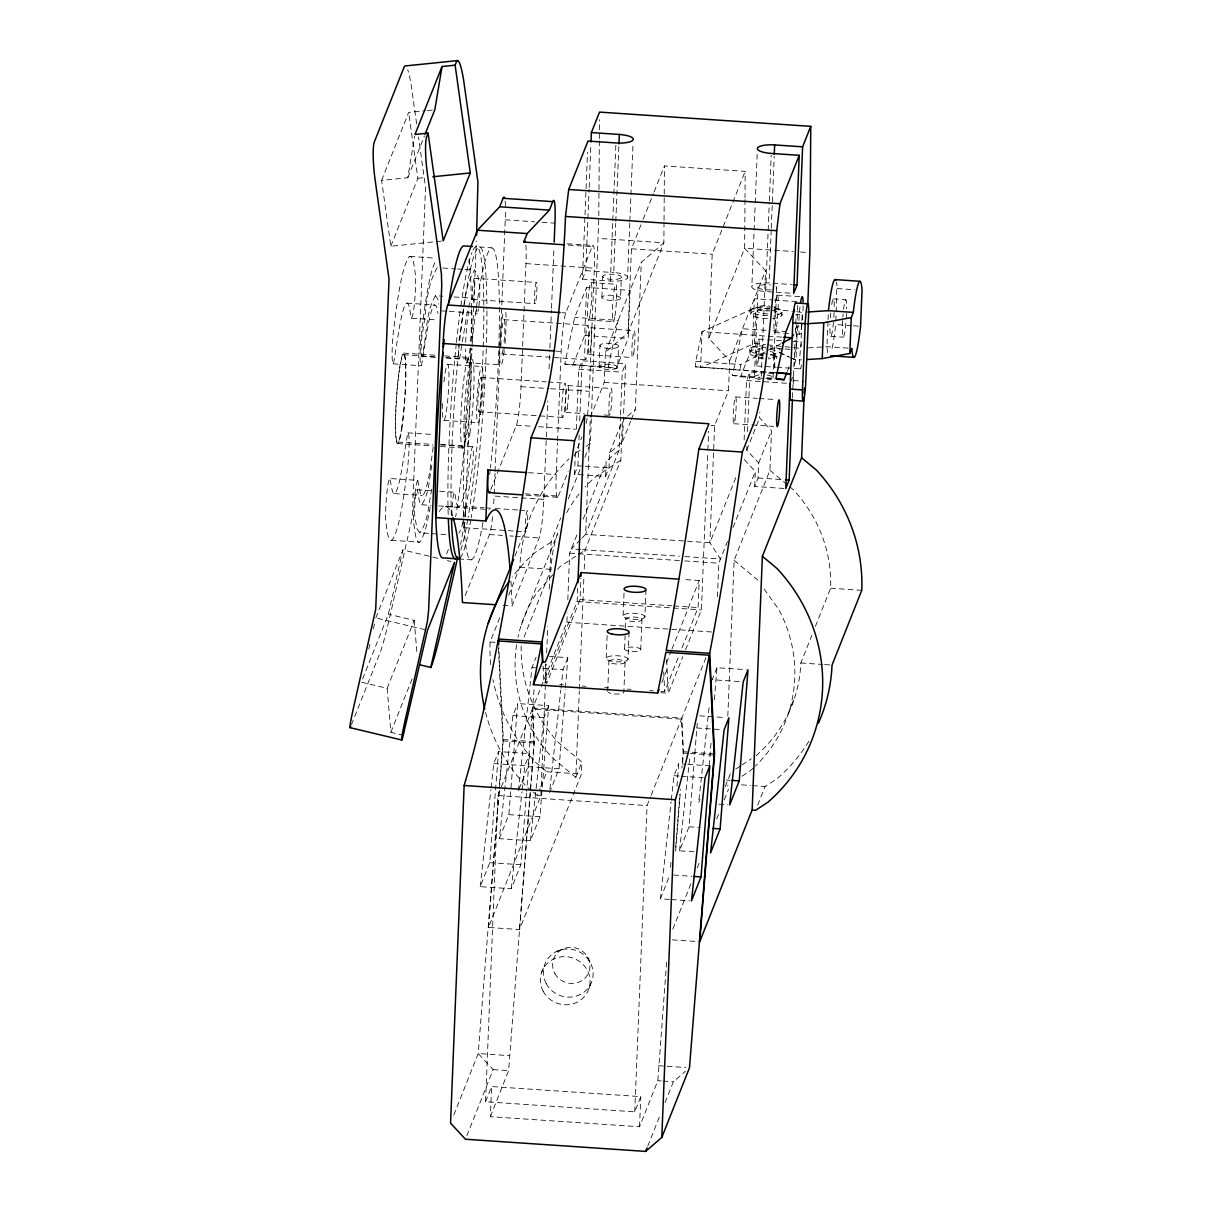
<?xml version="1.0" encoding="UTF-8"?>
<svg xmlns="http://www.w3.org/2000/svg" width="1212" height="1212" viewBox="0 0 1212 1212"><rect width="100%" height="100%" fill="white"/><g stroke="black" fill="none" stroke-linecap="round" stroke-linejoin="round"><path stroke-width="0.75" stroke-dasharray="5 3.75" d="M591.411 417.155L598.789 217.66M598.789 215.781L599.334 140.365M599.349 138.486L599.485 119.64M664.024 222.175L663.873 242.794L628.028 332.845L605.439 352.389L604.227 382.416L590.365 417.246L585.638 534.34L581.745 538.31M664.04 220.296L664.434 165.923L745.183 171.362L745.001 197.617M744.986 199.495L744.638 248.248L708.808 338.3L729.7 360.782L728.488 390.809L714.625 425.639L709.899 542.734L720.489 558.974L681.356 556.338M545.491 663.828L546.612 683.674L580.048 599.592L580.912 578.154M465.226 516.282L471.998 348.495M472.074 346.617L476.346 241.036M494.163 494.132L494.996 473.331M495.072 471.438L499.965 350.359M500.041 348.465L505.237 219.811A31.27 2.909 -86.1 0 0 505.449 208.964M485.557 1101.769L491.587 1086.558L640.769 1096.618L634.755 1111.828L485.557 1101.769L497.935 795.526L532.341 709.05L681.447 719.125L683.113 753.061L681.917 768.12M666.615 962.116L657.813 1080.71L639.557 1126.751L490.36 1116.691L491.587 1086.558M490.724 489.739L516.403 425.215A31.27 2.909 -86.1 0 0 520.993 386.689L525.963 263.595A31.27 2.909 -86.1 0 0 525.841 244.854M502.95 605.242L512.146 605.864L539.188 537.901A31.27 2.909 -86.1 0 0 543.794 499.389L547.763 401.005M549.051 368.842L549.824 349.92M549.9 348.026L551.43 310.196M551.505 308.302L553.945 247.763M521.19 645.951A140.728 134.577 21.7 0 0 558.338 742.411L581.912 762.06L581.427 774.074L519.554 929.543L488.481 927.453L540.885 795.754L545.37 684.871M545.445 682.992L546.203 664.206M546.657 652.92L547.718 626.619M549.233 589.032L551.142 542.037L560.762 517.842M525.129 493.845L558.384 496.087A31.27 2.909 -86.1 0 1 556.217 474.559L557.49 442.85M557.565 440.986L561.186 351.465A31.27 2.909 -86.1 0 1 565.777 312.938L592.153 246.687L566.292 244.93M519.554 929.543L534.401 741.653L532.75 708.005L566.898 622.21L567.277 612.878M567.807 599.819L569.685 553.157L576.942 534.916M583.669 474.937L574.518 474.331L575.352 453.682M576.336 429.29L578.775 369.236L582.154 360.752L625.634 363.676L622.483 441.744L609.575 452.909L608.969 467.923L605.591 476.422L585.487 475.059M629.801 222.993L627.589 277.866A15.635 4.333 2.3 0 1 610.363 281.063L582.411 279.169L584.926 216.736M585.002 214.842L587.517 152.409M574.518 474.331L577.912 465.832L579.2 433.926M579.73 420.791L582.154 360.752M582.411 279.169L585.79 270.67L589.077 189.33M589.153 187.436L590.911 143.925M572.761 365.463L584.684 335.482L586.623 287.441L630.119 290.38L628.18 338.421L616.241 368.403L564.716 364.1L574.7 317.423L586.623 287.441M544.703 683.068L577.154 601.531L577.685 588.365M587.502 415.019A31.27 2.909 -86.1 0 0 589.35 391.309L594.319 268.216A31.27 2.909 -86.1 0 0 592.153 246.687M516.615 644.617A140.728 134.577 21.7 0 0 552.263 757.697L575.821 777.346L579.306 691.022M579.381 689.143L583.926 576.533M584.229 569.019L584.987 550.248L620.832 460.196L622.423 420.64L626.301 417.276M584.851 457.333L590.35 443.501L591.335 419.034M599.092 366.251L599.94 345.238M601.894 297.198L602.743 276.185M610.363 281.063L612.727 222.417M612.802 220.523L613.802 195.92M613.878 194.026L615.863 144.849M605.591 476.422L606.197 461.408L619.105 450.243L620.453 416.792M627.589 277.866A15.635 4.333 2.3 0 0 613.742 272.564L615.726 223.372M615.802 221.478L618.862 145.804M617.741 367.509A9.378 2.606 2.3 0 0 604.636 364.357A9.378 2.606 2.3 0 0 602.879 368.781A9.378 2.606 2.3 0 0 617.741 367.509L618.59 346.496A9.378 2.606 2.3 0 0 605.485 343.344A9.378 2.606 2.3 0 0 603.727 347.753A9.378 2.606 2.3 0 0 618.59 346.496M620.529 298.455A9.378 2.606 2.3 0 0 607.424 295.304A9.378 2.606 2.3 0 0 605.667 299.728A9.378 2.606 2.3 0 0 620.529 298.455L621.377 277.442A9.378 2.606 2.3 0 0 608.272 274.291A9.378 2.606 2.3 0 0 606.515 278.699A9.378 2.606 2.3 0 0 621.377 277.442M606.212 658.055L607.303 631.043M607.682 691.264L608.894 661.237M620.529 414.928L622.256 372.175L625.634 363.676M629.876 221.099L633.012 143.531M628.028 332.845L631.437 248.778L642.436 221.16M623.12 615.575L624.21 588.562M624.589 648.784L625.119 635.649M625.422 628.149L625.801 618.756M625.059 662.328A8.136 2.257 2.3 0 1 612.181 663.418A8.136 2.257 2.3 0 1 613.696 659.601A8.136 2.257 2.3 0 1 625.059 662.328L623.847 692.355A8.136 2.257 2.3 0 1 616.999 694.082A8.136 2.257 2.3 0 1 608.333 692.446M631.285 419.655L635.33 409.459L641.269 262.353L663.873 242.794L598.637 238.4M627.967 659.525A10.938 3.03 2.3 0 0 612.681 655.843A10.938 3.03 2.3 0 0 610.636 660.995A10.938 3.03 2.3 0 0 627.967 659.525L629.058 632.497M640.739 649.874A8.136 2.257 2.3 0 0 629.392 647.147A8.136 2.257 2.3 0 0 627.861 650.965A8.136 2.257 2.3 0 0 640.739 649.874L641.951 619.847A8.136 2.257 2.3 0 0 630.604 617.12A8.136 2.257 2.3 0 0 629.073 620.953A8.136 2.257 2.3 0 0 641.951 619.847M644.875 617.044A10.938 3.03 2.3 0 0 629.589 613.378A10.938 3.03 2.3 0 0 627.528 618.529A10.938 3.03 2.3 0 0 644.875 617.044L645.966 590.032M634.755 1111.828L647.041 805.586L650.48 796.935M639.557 1126.751L640.769 1096.618M708.808 338.3L712.202 254.232L745.183 171.362M682.083 647.844L698.097 607.56L699.188 580.533L682.326 579.397M685.537 649.814L701.415 609.909L707.793 451.97M707.869 450.091L708.626 431.29M717.443 596.819L718.807 563.216L727.458 541.476M727.821 716.095L734.108 560.323L769.938 470.271L771.544 430.699L759.606 417.852L759.833 412.186M744.123 440.032L746.531 380.568L749.91 372.069L773.468 373.66M763.09 357.525A15.635 4.333 2.4 0 1 749.243 352.222L749.364 349.207M789.921 293.168L765.696 291.547A15.635 4.333 2.3 0 1 751.849 286.244L755.137 204.889M755.212 202.995L757.273 151.924M783.952 488.451L754.712 486.482L758.091 477.982L758.697 462.984L746.759 450.122L746.971 444.546M747.501 431.548L749.91 372.069M766.014 330.331L742.456 328.755L732.472 375.417L740.517 376.78L752.44 346.799L754.379 298.758L772.498 299.985M760.348 379.659A9.378 2.606 2.3 0 1 754.425 376.735L755.273 355.722A9.378 2.606 2.3 0 1 765.605 353.798M757.212 307.681L758.061 286.668M754.712 486.482L755.318 471.468L743.365 458.621M761.272 376.356L765.545 270.73L744.638 248.248L793.102 251.52M765.696 291.547L769.287 202.616M769.362 200.722L771.196 155.318M771.211 230.068L769.075 283.047A15.635 4.333 2.3 0 0 751.849 286.244M771.286 228.174L774.195 156.287M773.074 377.992L773.923 356.979M775.862 308.939L776.71 287.926M792.481 397.521L792.709 391.885M792.784 390.006L793.39 375.008L790.694 381.795M797.723 305.394L795.936 349.738L793.951 354.737M490.36 1116.691L508.601 1070.65L533.992 743.001L532.341 709.05M775.135 372.796L695.491 366.827L695.718 361.418L702.066 331.664L755.909 307.424L772.589 309.196M773.953 372.554L740.547 369.902L740.759 364.509L780.558 343.86M750.849 313.196L750.985 310.181M781.816 337.118L702.066 331.664L700.581 367.69L754.409 343.45L755.909 307.424M769.908 308.954A9.378 2.606 2.4 0 0 757.197 310.605L755.455 352.647M775.832 311.893L774.089 353.904M781.922 315.347L782.043 312.332M793.178 384.401L795.072 340.148M795.375 332.936L796.148 314.317L803.253 314.817M828.008 321.468L826.948 346.677A53.419 4.939 -86.1 0 0 828.357 355.01M828.084 319.665L828.447 310.651M835.841 320.983L836.144 313.787M836.219 311.984L836.841 284.744A53.419 4.924 -86 0 0 836.371 281.957M794.027 365.357L795.951 360.176L797.466 326.149M526.493 793.209L520.842 864.747L511.282 888.744L480.225 886.654L489.769 862.656L498.556 751.576L529.614 753.667L526.644 791.33M498.905 791.754L478.225 1053.516L453.318 1116.222M499.511 784.209L502.919 740.896L498.435 648.496M488.481 927.453L499.314 790.3M499.465 788.421L503.328 739.562L498.799 646.496M499.329 838.643L508.873 814.646L517.66 703.566L548.718 705.657L539.946 816.736L530.386 840.734L499.329 838.643L512.873 715.565L517.66 703.566M519.115 788.936L527.977 766.651L534.219 687.568M549.49 792.739L559.05 768.741L565.292 689.673M565.443 687.78L567.822 657.662L549.551 656.434M670.554 867.277L671.145 859.747M676.947 786.33L678.735 763.727L686.037 764.227M675.675 847.233L679.841 794.496M675.645 851.309L680.538 789.3M682.614 762.999L683.507 751.728L681.871 718.065L706.263 656.783M694.128 851.794L679.508 850.794L689.052 826.796L697.233 723.261M709.202 765.62L710.99 743.032M714.413 699.733L716.943 667.721L746.168 669.691M464.605 523.22L460.59 544.521M480.225 886.654L490.905 789.679M491.102 787.815L493.769 763.575L498.556 751.576M518.433 790.648L531.977 667.57L536.068 657.283M511.282 888.744L521.963 791.769M522.175 789.906L524.841 765.666L529.614 753.667M530.386 840.734L543.946 717.655L548.718 705.657M549.9 789.012L560.792 690.173M560.989 688.31L563.05 669.66L567.822 657.662M669.539 899.425L660.404 898.804L671.084 801.844M671.281 799.981L673.963 775.725L678.735 763.727M679.508 850.794L689.976 755.697M709.081 707.702L698.612 802.798L699.975 799.375M433.199 447.183L430.548 466.605A95.43 8.893 -86.1 0 1 420.231 492.526L417.776 480.376L389.825 478.482L388.855 480.573A17.574 1.636 -86.1 0 0 387.476 488.012A17.574 1.636 -86.1 0 0 386.31 499.147L386.083 502.177A23.407 2.182 -86.1 0 0 385.855 522.236L386.28 524.72A129.366 12.059 -86.1 0 0 394.43 535.886L395.87 532.265A129.366 12.059 -86.1 0 0 406.868 472.968L407.611 467.59A23.407 2.182 -86.1 0 0 409.141 444.228L409.126 441.835A17.574 1.636 -86.1 0 0 408.702 434.669A17.574 1.636 -86.1 0 0 407.671 433.275L402.581 464.726A95.43 8.893 -86.1 0 1 392.264 490.648L389.825 478.482M431.775 465.514C429.2 478.634 429.306 493.39 421.731 504.753L419.413 501.571L417.716 491.481A14.074 1.318 -86.1 0 0 415.368 498.541A14.074 1.318 -86.1 0 0 415.019 517.342L416.943 528.796L419.897 532.825L447.849 534.719M431.79 489.209C428.457 503.707 428.806 520.372 419.897 532.825M441.335 241.082L390.84 246.248L381.598 180.391L407.777 177.725L414.686 136.274M464.605 516.66L471.983 470.392A14.074 1.318 -86.1 0 0 473.241 449.334A14.074 1.318 -86.1 0 0 471.013 453.742C467.377 471.407 468.529 491.496 459.015 507.267L438.517 505.889M564.716 364.1L608.197 367.039L618.196 320.362L574.7 317.423M368.796 649.102L370.039 643.602M373.341 628.922L374.584 623.407M403.763 735.411L390.855 732.321L387.158 688.34L361.327 682.144L388.385 614.181L402.869 549.945L438.502 558.474M467.423 310.984L460.727 351.753A14.074 1.318 -86.1 0 1 458.818 358.51A14.074 1.318 -86.1 0 1 458.712 345.102M468.423 307.454L469.938 302.167L472.725 298.228L475.362 303.273M463.135 521.857L460.712 530.356L458.818 533.022M466.862 1135.765L493.132 1069.605L478.225 1053.516L509.222 1055.637M381.598 180.391L408.641 112.428L425.473 110.716M407.777 177.725L424.427 135.895M390.84 246.248L417.882 178.285L408.641 112.428M375.826 617.908L402.869 549.945M351.45 724.7L380.507 651.677A31.27 1.363 -76.5 0 0 390.476 613.969L412.216 517.6L425.548 187.345L418.488 137.017M387.158 688.34L414.201 620.377L388.385 614.181M390.855 732.321L412.353 678.296M465.211 595.547L489.481 534.553A31.27 2.909 -86.1 0 0 492.875 513.752M643.117 219.433L653.435 193.541M654.116 191.814L664.434 165.923M514.994 555.99L527.387 524.872M490.769 664.615A172.104 164.59 21.7 0 1 490.087 642.012L499.768 617.665M508.767 595.062L519.827 567.246A172.104 164.59 21.7 0 1 569.064 458.833M605.439 352.389L641.269 262.353M558.384 496.087L568.095 471.68M574.337 455.985L581.972 436.805M568.337 498.814L580.033 469.423M521.342 624.756L557.172 534.704M524.023 637.148L551.005 569.352A140.728 134.577 21.7 0 1 558.99 529.477M583.214 519.16L606.197 461.408M609.575 452.909L622.423 420.64M619.105 450.243L585.638 534.34L709.899 542.734L736.396 476.149M622.483 441.744L630.604 421.352M540.885 795.754L537.386 795.526L540.082 788.724M540.764 787.027L546.839 771.741L535.431 762.227A172.104 164.59 21.7 0 1 492.996 679.644M729.7 360.782L765.545 270.73M575.821 777.346L581.912 762.06M746.759 450.122L759.606 417.852M795.526 329.331L796.875 325.952M541.461 972.857L544.506 965.222M666.418 662.994L671.297 650.723M671.993 648.965L699.188 580.533M787.315 371.387L789.3 366.388M660.934 691.385L664.676 691.643L678.599 656.601M733.033 527.478L755.318 471.468M758.697 462.984L771.544 430.699M660.752 692.688L668.282 693.188L682.78 656.752M651.177 795.208L681.447 719.125M588.971 988.537L592.017 980.887M716.943 667.721L712.156 679.72L741.396 681.705M660.404 898.804L669.948 874.806M730.351 773.817L724.943 787.421L728.064 785.361M672.842 929.134L690.916 883.715M697.173 867.989L699.945 861.005M716.64 819.07L719.413 812.085M724.276 799.859L728.457 789.376M756.046 755.743A140.728 134.577 21.7 0 0 800.844 662.979L811.919 635.164M815.373 626.468L830.599 588.214A140.728 134.577 21.7 0 0 793.512 489.921L789.391 486.482M788.588 712.914L794.663 697.627M757.682 805.162L765.105 786.467L777.225 778.543A172.104 164.59 21.7 0 0 810.707 738.229M647.738 1146.173L660.192 1114.843M665.04 1102.647L673.357 1081.755L685.447 1071.287M661.813 682.507L666.736 670.206L666.57 666.615M434.79 262.701L433.351 266.322A129.366 12.059 -86.1 0 0 422.352 325.604L421.609 330.997A23.407 2.182 -86.1 0 0 420.079 354.343L420.094 356.737A17.574 1.636 -86.1 0 0 420.519 363.903A17.574 1.636 -86.1 0 0 421.549 365.312L426.639 333.861A95.43 8.893 -86.1 0 1 436.956 307.939L437.865 313.317M437.29 267.64C425.609 286.729 426.806 311.12 422.473 332.603A14.074 1.318 -86.1 0 0 421.231 353.646A14.074 1.318 -86.1 0 0 423.458 349.238C427.078 331.588 425.927 311.484 435.441 295.713L442.895 296.213M411.444 318.211L412.413 316.12A17.574 1.636 -86.1 0 0 413.792 308.696A17.574 1.636 -86.1 0 0 414.943 297.546L415.186 294.516A23.407 2.182 -86.1 0 0 415.398 274.457L414.989 271.973A129.366 12.059 -86.1 0 0 406.838 260.807L405.384 264.428A129.366 12.059 -86.1 0 0 394.4 323.725L393.658 329.103A23.407 2.182 -86.1 0 0 392.127 352.465L392.143 354.858A17.574 1.636 -86.1 0 0 392.567 362.024A17.574 1.636 -86.1 0 0 393.582 363.418L398.672 331.967A95.43 8.893 -86.1 0 1 408.989 306.045L411.444 318.211L437.532 319.968M478.907 306.106A14.074 1.318 -86.1 0 0 479.452 285.638L477.513 274.185L474.559 270.155C462.878 289.244 464.09 313.635 459.757 335.118A14.074 1.318 -86.1 0 0 459 341.451M417.776 480.376L416.807 482.467A17.574 1.636 -86.1 0 0 415.443 489.89A17.574 1.636 -86.1 0 0 414.277 501.026L414.034 504.056A23.407 2.182 -86.1 0 0 413.822 524.129L414.231 526.614A129.366 12.059 -86.1 0 0 422.382 537.764L423.836 534.144A129.366 12.059 -86.1 0 0 430.215 507.101M552.854 574.7L536.628 593.107A140.728 134.577 21.7 0 0 517.978 637.27M557.596 569.322L559.974 566.625L577.17 555.369M580.457 539.643L571.382 548.915L580.699 549.536M627.589 416.17L635.33 409.459M576.048 452.849L580.336 450.061M586.032 446.319L590.35 443.501M620.832 460.196L595.804 476.574A140.728 134.577 21.7 0 0 585.093 486.966M551.142 542.037L535.401 552.339A172.104 164.59 21.7 0 0 512.252 577.094M578.594 554.445L584.987 550.248M735.714 769.059L740.411 765.984M741.971 764.954L751.349 758.818M742.138 776.15L749.955 771.044A140.728 134.577 21.7 0 0 754.091 767.302M556.672 951.42L562.61 949.178M771.211 354.48L779.164 352.525L789.239 357.116M427.336 110.519L434.82 109.762M417.882 178.285L425.367 177.513M808.237 347.889L826.948 346.677L848.248 348.132M790.921 357.873L795.951 360.176L801.587 359.828M658.434 1065.696L685.825 1067.545M657.813 1080.71L661.267 1080.952M662.994 1081.059L673.357 1081.755M505.237 219.811L534.689 221.796M542.052 222.296L554.944 223.175M800.556 252.02L809.874 252.641M567.125 243.763L592.986 245.506M631.437 248.778L712.202 254.232M479.21 246.96L491.633 247.793M525.963 263.595L594.319 268.216M409.944 256.429L436.032 258.186M585.79 270.67L613.742 272.564M772.802 283.29L791.436 284.547M837.189 288.562L854.945 289.774M442.88 268.019L455.924 268.897M457.788 269.019L463.378 269.397M465.241 269.519L474.559 270.155M833.326 298.909L845.749 299.758M590.941 282.547L615.802 284.229M777.331 295.122L800.42 296.682M474.286 278.26L536.416 282.457M774.317 300.106L797.875 301.697M454.091 296.97L472.725 298.228M472.892 299.47L535.022 303.667M851.672 325.68L835.689 324.589A53.419 4.939 -86.1 0 1 831.417 351.025M853.445 325.801L860.55 326.286M562.035 312.696L565.777 312.938M406.868 303.151L434.835 305.03M773.256 330.831L785.937 331.679M830.826 336.345L843.249 337.194M588.487 319.983L613.333 321.665M774.877 332.573L789.088 333.527M796.178 333.997L799.738 334.239M441.88 310.893L447.47 311.272M449.334 311.408L477.286 313.287M500.904 345.632A17.195 1.606 -86.1 0 1 504.01 319.68L554.338 323.074M556.202 323.195L587.881 325.346M590.805 327.785L634.3 330.724M758.56 339.118L765.802 339.602M767.62 339.724L782.119 340.708M792.996 341.436L802.056 342.042M584.684 335.482L628.18 338.421M752.44 346.799L783.255 348.874M785.058 349.011L792.315 349.495M555.566 351.086L561.186 351.465M695.718 361.418L740.759 364.509M589.047 354.631L632.543 357.555M756.803 365.948L774.922 367.16M776.74 367.281L800.299 368.872M695.491 366.827L740.547 369.902M501.753 353.995L585.638 359.661M403.596 353.101L437.153 355.374M444.607 355.873L468.832 357.51M732.472 375.417L759.651 377.25M766.893 377.75L775.953 378.356M740.517 376.78L764.075 378.371M765.878 378.492L774.938 379.114M793.39 380.538L804.041 381.265M403.49 354.661L436.744 356.919M445.986 357.54L471.847 359.282M421.837 356.434L436.759 357.434M446.077 358.055L459.121 358.949M578.775 369.236L622.256 372.175M746.531 380.568L788.209 383.371M466.862 362.615L501.041 364.918M447.561 364.221L481.74 366.524M393.279 363.858L421.231 365.751M604.227 382.416L728.488 390.809M481.012 377.447L546.248 381.856M548.112 381.977L564.898 383.113M567.822 385.567L611.303 388.491M735.578 396.885L757.318 398.354M759.136 398.475L775.438 399.566M520.993 386.689L548.703 388.567M550.551 388.688L589.35 391.309M566.049 412.398L584.184 413.61M604.106 414.958L609.545 415.322M733.805 423.715L750.122 424.806M751.94 424.927L773.68 426.397M710.868 425.382L714.625 425.639M478.77 411.762L562.641 417.428M443.88 420.382L478.043 422.685M516.403 425.215L531.189 426.215M538.567 426.715L575.518 429.2M407.989 432.835L434.078 434.593M440.926 444.425L472.619 446.561M397.763 442.032L432.866 444.395M440.259 444.895L466.105 446.637M397.672 443.592L433.078 445.971M440.532 446.486L462.908 447.985M577.912 465.832L583.381 466.196M585.214 466.317L608.969 467.923M758.091 477.982L783.664 479.71M528.508 472.695L556.217 474.559M526.144 495.147L557.55 497.268M417.17 489.693L432.078 490.708M439.532 491.208L454.455 492.208M543.794 499.389L494.087 496.026A31.27 2.909 -86.1 0 1 493.42 507.358M394.385 493.542L422.352 495.435M463.363 517.191A10.635 0.985 -86.1 0 1 465.06 506.434L483.891 507.707M485.77 507.843L493.314 508.343M495.193 508.479L517.782 509.994M519.66 510.131L527.19 510.631M421.731 504.753L431.063 505.374M445.334 506.571L489.527 509.555M463.226 519.933A10.635 0.985 -86.1 0 0 463.545 527.584L514.509 531.083M516.388 531.22L525.811 531.856M489.481 534.553L502.374 535.416M509.737 535.916L513.418 536.158M515.267 536.295L539.188 537.901M582.563 549.672L679.493 556.202M391.325 540.264L419.291 542.158M569.685 553.157L682.932 560.808M684.825 560.929L718.807 563.216M458.742 558.959L471.18 559.793M519.827 567.246L551.005 569.352M830.599 588.214L861.762 590.32M580.048 599.592L671.857 605.788M673.736 605.909L698.097 607.56M577.154 601.531L701.415 609.909M566.898 622.21L714.126 632.149M490.087 642.012L495.587 642.375M800.844 662.979L822.857 664.464M824.69 664.585L832.023 665.085M531.977 667.57L535.628 667.812M542.946 668.312L563.05 669.66M559.717 684.568L563.474 684.81M582.214 686.083L585.957 686.325M604.697 687.598L608.454 687.855M627.195 689.113L630.937 689.37M649.677 690.628L653.435 690.885M699.657 715.853L725.246 717.58M532.75 708.005L681.871 718.065M512.873 715.565L543.946 717.655M696.718 727.973L720.473 729.579M503.328 739.562L534.401 741.653M683.507 751.728L714.58 753.819M502.919 740.896L533.992 743.001M683.113 753.061L688.583 753.425M690.416 753.546L714.171 755.152M687.871 764.348L709.793 765.832M493.769 763.575L524.841 765.666M673.963 775.725L679.432 776.104M681.265 776.225L703.187 777.71M527.977 766.651L559.05 768.741M726.427 780.028L730.094 780.286M546.839 771.741L581.427 774.074M741.456 784.876L750.561 785.482M752.379 785.603L765.105 786.467M718.716 804.162L727.851 804.768M497.935 795.526L647.041 805.586M508.873 814.646L539.946 816.736M689.052 826.796L700.021 827.538M489.769 862.656L520.842 864.747M673.614 875.049L691.885 876.291M671.372 899.546L689.643 900.774M672.327 939.861L699.733 941.709M493.132 1069.605L508.601 1070.65M774.453 309.393L794.845 311.56M796.693 311.757L802.253 312.348L800.753 348.374L767.393 344.829M754.409 343.45L765.529 344.632M608.197 367.039L616.241 368.403M447.395 560.611L450.97 561.459M377.614 618.332L425.7 629.846M779.467 352.389L789.36 357.055M791.012 357.843L795.951 360.176M769.938 470.271L786.633 484.179M734.108 560.323L757.667 579.972M531.674 790.769L525.978 786.012A172.104 164.59 21.7 0 1 485.573 712.459M533.098 791.951L537.386 795.526M780.331 350.192L779.195 349.071A15.635 4.333 2.4 0 0 770.544 346.45M435.441 295.713L437.774 298.894L438.638 304.045M459.015 507.267L456.697 504.086L454.985 493.996A14.074 1.318 -86.1 0 0 453.03 497.859A14.074 1.318 -86.1 0 0 451.94 516.312M764.105 588.956L778.755 609.454A140.728 134.577 21.7 0 1 755.44 766.014M587.805 957.495L590.259 962.495M775.18 353.904L777.392 360.828M475.922 306.56L476.755 311.499A14.074 1.318 -86.1 0 0 478.498 309.045M416.655 123.972L411.686 88.567A31.27 4.378 84.2 0 0 407.732 69.887M414.201 620.377L417.125 655.192M773.817 354.131L774.998 370.933M666.645 659.692L668.282 693.188M543.112 666.191L543.915 682.947M663.721 671.827L664.676 691.643M774.347 354.071L775.059 370.917M831.72 304.591A18.771 1.727 -86.1 0 1 834.22 308.015M834.098 312.514A18.771 1.727 -86.1 0 1 833.826 317.362M833.447 322.225A18.771 1.727 -86.1 0 1 830.902 336.315A18.771 1.727 -86.1 0 1 830.008 324.255M830.326 317.892A18.771 1.727 -86.1 0 1 830.705 313.044M843.613 309.363A18.771 1.727 -86.1 0 1 846.643 308.878M846.521 313.363A18.771 1.727 -86.1 0 1 846.264 318.211M845.87 323.074A18.771 1.727 -86.1 0 1 843.113 337.148A18.771 1.727 -86.1 0 1 842.658 320.362M842.87 317.12A18.771 1.727 -86.1 0 1 843.143 313.893M763.212 354.51A15.635 4.333 2.4 0 1 752.728 352.525L749.455 350.344A15.635 4.333 2.4 0 1 755.106 346.526L758.591 346.056A15.635 4.333 2.4 0 1 766.575 346.026M775.741 308.106A15.635 4.348 2.4 0 1 776.316 315.029M767.56 315.635A15.635 4.348 2.4 0 1 751.076 309.999A15.635 4.348 2.4 0 1 772.165 307.409M773.817 309.908A9.378 2.606 2.4 0 1 774.089 313.09M767.953 313.893A9.378 2.606 2.4 0 1 757.197 310.605M772.029 310.423A15.635 4.348 2.4 0 1 782.013 314.772A15.635 4.348 2.4 0 1 772.695 318.498M767.438 318.65A15.635 4.348 2.4 0 1 750.773 313.56A15.635 4.348 2.4 0 1 768.075 309.999M777.377 356.313A15.635 4.333 2.4 0 1 768.499 357.631M749.243 352.222A15.635 4.333 2.4 0 1 766.454 349.026M770.408 349.45A15.635 4.333 2.4 0 1 779.058 352.071M770.302 351.389A9.378 2.606 2.4 0 1 770.65 355.525M763.757 355.828A9.378 2.606 2.4 0 1 755.394 352.98A9.378 2.606 2.4 0 1 763.333 350.647M510.919 581.002A377.614 35.209 -86.1 0 1 512.146 605.864M505.101 201.071A31.27 2.909 -86.1 0 1 505.389 205.934M439.32 511.494A377.614 35.209 -86.1 0 1 452.515 515.918M443.971 381.916A28.149 2.621 -86.1 0 1 448.819 370.16A28.149 2.621 -86.1 0 1 445.728 415.08A28.149 2.621 -86.1 0 1 442.607 401.687M471.635 310.014A28.149 2.621 -86.1 0 1 470.801 341.42M470.089 348.238A28.149 2.621 -86.1 0 1 465.484 348.92M465.666 342.178A28.149 2.621 -86.1 0 1 468.968 310.408M472.165 341.602A156.363 14.574 -86.1 0 1 496.859 261.11A156.363 14.574 -86.1 0 1 490.451 467.787M490.254 469.559A156.363 14.574 -86.1 0 1 489.269 478.225M482.952 522.508A156.363 14.574 -86.1 0 1 463.954 521.978M463.726 515.645A156.363 14.574 -86.1 0 1 471.407 348.844M587.062 418.443A31.27 2.909 -86.1 0 1 585.669 426.609M504.01 319.68A17.195 1.606 -86.1 0 1 503.722 345.208M503.238 348.798A17.195 1.606 -86.1 0 1 501.086 351.828M505.798 312.332A28.149 2.621 -86.1 0 1 504.45 348.92M504.253 350.541A28.149 2.621 -86.1 0 1 499.692 356.979A28.149 2.621 -86.1 0 1 503.147 312.726M465.06 506.434A10.635 0.985 -86.1 0 1 465.378 516.903M464.893 522.22A10.635 0.985 -86.1 0 1 463.545 527.584M464.257 304.333A156.363 14.574 -86.1 0 1 486.921 309.136M486.936 311.075A156.363 14.574 -86.1 0 1 486.36 346.95M486.3 348.874A156.363 14.574 -86.1 0 1 471.195 517.797M470.847 519.751A156.363 14.574 -86.1 0 1 459.727 558.49M451.303 514.797A156.363 14.574 -86.1 0 1 463.999 306.106M775.968 286.562A9.378 2.606 2.3 0 1 776.119 288.562M771.165 289.82A9.378 2.606 2.3 0 1 758.015 287.002A9.378 2.606 2.3 0 1 770.771 284.987M773.847 306.954A9.378 2.606 2.3 0 1 774.104 310.12M770.317 310.833A9.378 2.606 2.3 0 1 757.167 308.015A9.378 2.606 2.3 0 1 769.923 306.015M566.716 512.57A140.728 134.577 21.7 0 1 579.003 494.072M770.135 354.449A9.378 2.606 2.3 0 1 768.378 358.873M763.575 358.888A9.378 2.606 2.3 0 1 755.273 355.722M609.257 414.913A13.453 1.257 -86.1 0 1 609.894 394.37A13.453 1.257 -86.1 0 1 611.969 394.067A13.453 1.257 -86.1 0 1 609.909 414.822M801.45 364.812A13.453 1.257 -86.1 0 1 799.632 363.782A13.453 1.257 -86.1 0 1 801.299 343.935M803.117 305.939A18.771 1.742 -86.1 0 1 802.359 320.12M801.889 324.664A18.771 1.742 -86.1 0 1 798.814 325.104M798.935 320.619A18.771 1.742 -86.1 0 1 800.041 306.394M767.135 375.069A9.378 2.606 2.3 0 1 773.12 377.659A9.378 2.606 2.3 0 1 767.529 379.886M754.425 376.735A9.378 2.606 2.3 0 1 762.318 374.735M473.013 250.187A156.363 14.574 -86.1 0 1 483.8 305.106M483.815 307.015A156.363 14.574 -86.1 0 1 468.074 517.585M467.741 519.539A156.363 14.574 -86.1 0 1 459.802 552.869M448.198 514.6A156.363 14.574 -86.1 0 1 456.242 344.147M456.439 342.345A156.363 14.574 -86.1 0 1 460.636 307.696M460.893 305.894A156.363 14.574 -86.1 0 1 471.938 252.626M468.953 259.626A156.363 14.574 -86.1 0 1 471.392 308.09M471.407 310.03A156.363 14.574 -86.1 0 1 470.832 345.905M470.771 347.829A156.363 14.574 -86.1 0 1 455.651 516.751M448.364 549.324A156.363 14.574 -86.1 0 1 445.228 556.293M587.108 354.465A17.195 1.606 -86.1 0 0 588.259 325.861A17.195 1.606 -86.1 0 0 584.896 347.177A17.195 1.606 -86.1 0 0 587.108 354.465M564.125 412.231A17.195 1.606 -86.1 0 0 565.277 383.628A17.195 1.606 -86.1 0 0 561.913 404.944A17.195 1.606 -86.1 0 0 564.125 412.231M480.24 406.581A17.195 1.606 -86.1 0 0 481.391 377.977A17.195 1.606 -86.1 0 0 478.028 399.278A17.195 1.606 -86.1 0 0 480.24 406.581M480.467 414.186A28.149 2.621 -86.1 0 0 482.361 367.387A28.149 2.621 -86.1 0 0 476.846 402.248A28.149 2.621 -86.1 0 0 480.467 414.186M526.72 528.644A10.635 0.985 -86.1 0 0 527.432 510.964A10.635 0.985 -86.1 0 0 525.357 524.129A10.635 0.985 -86.1 0 0 526.72 528.644M535.931 300.455A10.635 0.985 -86.1 0 0 536.643 282.775A10.635 0.985 -86.1 0 0 534.568 295.955A10.635 0.985 -86.1 0 0 535.931 300.455M401.536 428.806A43.783 4.075 -86.1 0 0 404.475 355.995A43.783 4.075 -86.1 0 0 395.9 410.247A43.783 4.075 -86.1 0 0 401.536 428.806M469.877 433.411A43.783 4.075 -86.1 0 0 472.816 360.615A43.783 4.075 -86.1 0 0 464.241 414.852A43.783 4.075 -86.1 0 0 469.877 433.411M473.801 296.258A10.635 0.985 -86.1 0 0 474.513 278.578A10.635 0.985 -86.1 0 0 472.438 291.759A10.635 0.985 -86.1 0 0 473.801 296.258M633.694 353.495A13.453 1.257 -86.1 0 0 634.588 331.134A13.453 1.257 -86.1 0 0 631.967 347.799A13.453 1.257 -86.1 0 0 633.694 353.495M590.199 350.556A13.453 1.257 -86.1 0 0 591.108 328.194A13.453 1.257 -86.1 0 0 588.471 344.859A13.453 1.257 -86.1 0 0 590.199 350.556M567.216 408.338A13.453 1.257 -86.1 0 0 568.11 385.977A13.453 1.257 -86.1 0 0 565.489 402.626A13.453 1.257 -86.1 0 0 567.216 408.338M757.954 361.888A13.453 1.257 -86.1 0 0 758.863 339.527A13.453 1.257 -86.1 0 0 756.227 356.176A13.453 1.257 -86.1 0 0 757.954 361.888M734.972 419.655A13.453 1.257 -86.1 0 0 735.866 397.294A13.453 1.257 -86.1 0 0 733.245 413.943A13.453 1.257 -86.1 0 0 734.972 419.655M776.498 326.907A18.771 1.742 -86.1 0 0 777.756 295.698A18.771 1.742 -86.1 0 0 774.074 318.938A18.771 1.742 -86.1 0 0 776.498 326.907M614.954 315.999A18.771 1.742 -86.1 0 0 616.211 284.805A18.771 1.742 -86.1 0 0 612.545 308.045A18.771 1.742 -86.1 0 0 614.954 315.999M590.092 314.317A18.771 1.742 -86.1 0 0 591.365 283.123A18.771 1.742 -86.1 0 0 587.684 306.363A18.771 1.742 -86.1 0 0 590.092 314.317M543.203 991.264A25.013 23.922 21.7 0 0 586.244 994.158A25.013 23.922 21.7 0 0 566.186 956.677A25.013 23.922 21.7 0 0 543.203 991.264M546.248 983.614A25.013 23.922 21.7 0 0 589.29 986.523A25.013 23.922 21.7 0 0 569.231 949.041A25.013 23.922 21.7 0 0 546.248 983.614M554.793 973.327A18.771 17.938 21.7 0 0 587.078 975.508A18.771 17.938 21.7 0 0 572.019 947.39A18.771 17.938 21.7 0 0 554.793 973.327M466.802 434.29A45.344 4.227 -86.1 0 0 469.847 358.888A45.344 4.227 -86.1 0 0 460.969 415.065A45.344 4.227 -86.1 0 0 466.802 434.29M401.566 429.896A45.344 4.227 -86.1 0 0 404.611 354.48A45.344 4.227 -86.1 0 0 395.733 410.671A45.344 4.227 -86.1 0 0 401.566 429.896"/><path stroke-width="1.5" d="M590.986 142.031L591.365 132.562L599.546 112.095L810.752 126.351L809.874 252.641L807.753 305.333M504.601 198.056A31.27 2.909 -86.1 0 0 503.071 198.283L499.692 206.782L477.483 230.219L447.728 304.985A31.27 2.909 -86.1 0 0 443.137 343.496L436.108 517.63L485.8 520.993L489.012 514.858A377.614 35.209 -86.1 0 1 510.055 569.004M476.574 235.386L477.922 181.982L464.06 83.219A31.27 4.378 84.2 0 0 456.485 61.782L455.121 65.175L470.256 172.937L443.198 240.9L428.078 133.138L414.989 134.471L442.032 66.508L455.121 65.175M465.56 780.513L464.151 785.482L450.546 1123.176L465.469 1139.235L645.648 1151.4L661.797 1137.432L689.476 1067.787L714.171 755.152L709.308 655.207L665.903 652.283L657.601 693.052L533.341 684.659L541.552 643.89L498.056 640.951L492.905 667.115A1103.723 102.929 -86.1 0 1 465.56 780.498M485.8 520.993L487.875 469.953L526.659 472.559M554.172 242.082L554.944 223.175A31.27 2.909 -86.1 0 0 552.778 201.646L503.071 198.283M577.912 582.714L584.669 415.383L708.929 423.761L698.839 449.122A1103.723 102.929 -86.1 0 1 666.191 650.374L709.687 653.313L714.58 753.819L699.733 941.709L752.137 810.01L762.378 556.293L801.602 457.742L804.026 397.536M580.987 576.291L581.139 572.564L678.568 579.139M618.938 143.91L619.317 134.456L591.365 132.562M661.797 1137.432L675.387 799.738L676.811 794.769A1103.723 102.929 -86.1 0 0 704.157 681.356L709.308 655.207M774.271 154.394L774.65 144.94L802.617 146.819L810.752 126.351M790.012 383.492L785.77 488.572L789.148 480.088L792.406 399.399M774.65 144.94A15.635 4.333 2.3 0 0 757.424 148.137A15.635 4.333 2.3 0 0 771.271 153.424L799.223 155.318L793.648 293.425L797.026 284.926L802.617 146.819M804.177 393.779L804.404 388.128M791.103 399.627A15.635 1.439 -86.1 0 1 790.027 389.067L792.784 322.816A15.635 1.439 -86.1 0 1 795.86 303.454M802.465 389.916L805.222 323.665A15.635 1.439 -86.1 0 1 807.525 304.409A15.635 1.439 -86.1 0 1 808.586 315.181L805.616 385.249A15.635 1.439 -86.1 0 1 803.314 400.884A15.635 1.439 -86.1 0 1 802.465 389.916L790.027 389.067M822.236 358.585L823.736 322.725L851.278 317.589L853.309 312.408A53.419 4.924 -86 0 1 862.05 290.259L860.55 326.286A53.419 4.939 -86.1 0 1 851.809 348.389L849.794 353.48L822.236 358.585L807.222 359.494M849.794 353.48L851.278 317.589M701.021 876.912L709.793 765.832L705.02 777.831L691.476 900.91L701.021 876.912L693.703 876.412M720.125 828.902L728.897 717.822L724.125 729.821L710.58 852.9L720.125 828.902L712.823 828.402M739.229 780.892L748.001 669.827L743.229 681.826L729.669 804.904L739.229 780.892L731.912 780.407M498.708 644.648L498.435 639.057A1103.723 102.929 -86.1 0 0 531.083 437.805L542.537 409.05A156.363 14.574 -86.1 0 0 565.504 216.448L568.716 189.481L587.987 141.062L615.938 142.955A15.635 4.333 2.3 0 0 633.164 139.744A15.635 4.333 2.3 0 0 619.317 134.456M709.687 653.313A1103.723 102.929 -86.1 0 0 742.335 452.061L753.773 423.291A156.363 14.574 -86.1 0 0 776.74 230.704L779.967 203.737L799.223 155.318M807.874 311.984L828.447 310.651L829.25 303.954A53.419 4.924 -86 0 1 835.795 280.23M442.032 66.508L434.82 109.762L425.109 134.153M419.503 664.737L430.805 667.448L454.53 562.307L427.488 630.27L402.414 738.805A31.27 1.363 -76.5 0 1 405.611 718.095L427.366 621.726L428.639 609.909L441.729 285.653L441.41 273.745L427.548 174.967A31.27 4.378 84.2 0 1 426.73 136.532L428.078 133.138M457.712 557.247L442.122 626.346A31.27 1.363 -76.5 0 1 432.154 664.04L430.805 667.448M782.225 342.996L792.163 337.83L793.512 334.436M564.444 244.809L523.796 242.067L527.175 233.568L549.384 210.13L552.778 201.646M488.163 623.423L513.63 559.459M542.931 662.464L541.931 641.996A1103.723 102.929 -86.1 0 0 574.579 440.729L584.669 415.383M533.341 684.659L542.431 661.813L541.552 643.89M794.557 310.03L785.937 331.679L775.953 378.356L783.997 379.72L786.649 373.054M645.648 1151.4L647.041 1147.916M581.139 572.564L545.385 662.025L542.431 661.813M657.601 693.052L659.01 689.537M457.5 60.6L405.126 65.948A31.27 4.378 84.2 0 0 404.111 67.13L374.356 141.895A31.27 4.378 84.2 0 0 375.175 180.315L389.037 279.093L375.705 609.348L353.965 705.717A31.27 1.363 -76.5 0 0 350.753 726.427M432.851 176.755L470.256 172.937M806.904 323.71L823.736 322.725M568.716 189.481L779.967 203.737M499.692 206.782L549.384 210.13M565.504 216.448L776.74 230.704M477.483 230.219L527.175 233.568M472.544 246.506L463.681 245.915A156.363 14.574 -86.1 0 0 448.713 303.273M793.299 284.684L797.026 284.926M795.511 302.97L807.934 303.818M792.784 322.816L805.222 323.665M447.728 304.985L560.156 312.56M783.543 337.239L792.163 337.83M830.811 355.783L853.884 357.358M443.137 343.496L553.687 350.95M776.756 379.235L783.997 379.72M790.678 400.218L803.117 401.066M698.839 449.122L742.335 452.061M531.083 437.805L574.579 440.744M785.497 479.831L789.148 480.088M489.209 492.648L522.448 494.89M455.636 558.747L443.213 557.914A156.363 14.574 -86.1 0 1 442.895 352.48M495.587 604.743L462.439 602.515A377.614 35.209 -86.1 0 0 453.091 517.675M498.435 639.057L541.931 641.996M464.151 785.482L675.387 799.738M752.137 810.01L755.652 810.252L767.757 802.329A172.104 164.59 21.7 0 0 777.195 568.655L762.378 556.293M835.144 279.578L859.99 281.305M828.447 310.651L853.309 312.408M776.877 372.917L790.663 373.872L775.816 372.705M350.101 727.639L401.763 740.002M801.602 457.742L816.418 470.104A172.104 164.59 21.7 0 1 861.762 590.32L832.023 665.085A172.104 164.59 21.7 0 1 818.433 723.155M498.056 640.951L498.238 644.723M523.796 242.067A31.27 2.909 -86.1 0 1 525.326 241.839M490.042 491.481A31.27 2.909 -86.1 0 1 487.875 469.953M458.742 558.959A156.363 14.574 -86.1 0 1 451.455 519.069M800.571 302.47A18.771 1.742 -86.1 0 1 803.086 302.106M484.709 708.959A172.104 164.59 21.7 0 1 508.949 581.654M457.651 557.126A156.363 14.574 -86.1 0 1 448.349 518.857M452.288 519.857A14.074 1.318 -86.1 0 1 452.061 518.509M443.44 346.965A156.363 14.574 -86.1 0 1 444.198 339.708M778.452 422.579A13.453 1.257 -86.1 0 0 779.361 400.218A13.453 1.257 -86.1 0 0 776.725 416.883A13.453 1.257 -86.1 0 0 778.452 422.579M611.727 633.982A10.938 3.03 2.3 0 0 629.058 632.497A10.938 3.03 2.3 0 0 613.772 628.831A10.938 3.03 2.3 0 0 611.727 633.982M628.619 591.501A10.938 3.03 2.3 0 0 645.966 590.032A10.938 3.03 2.3 0 0 630.679 586.35A10.938 3.03 2.3 0 0 628.619 591.501"/></g></svg>
